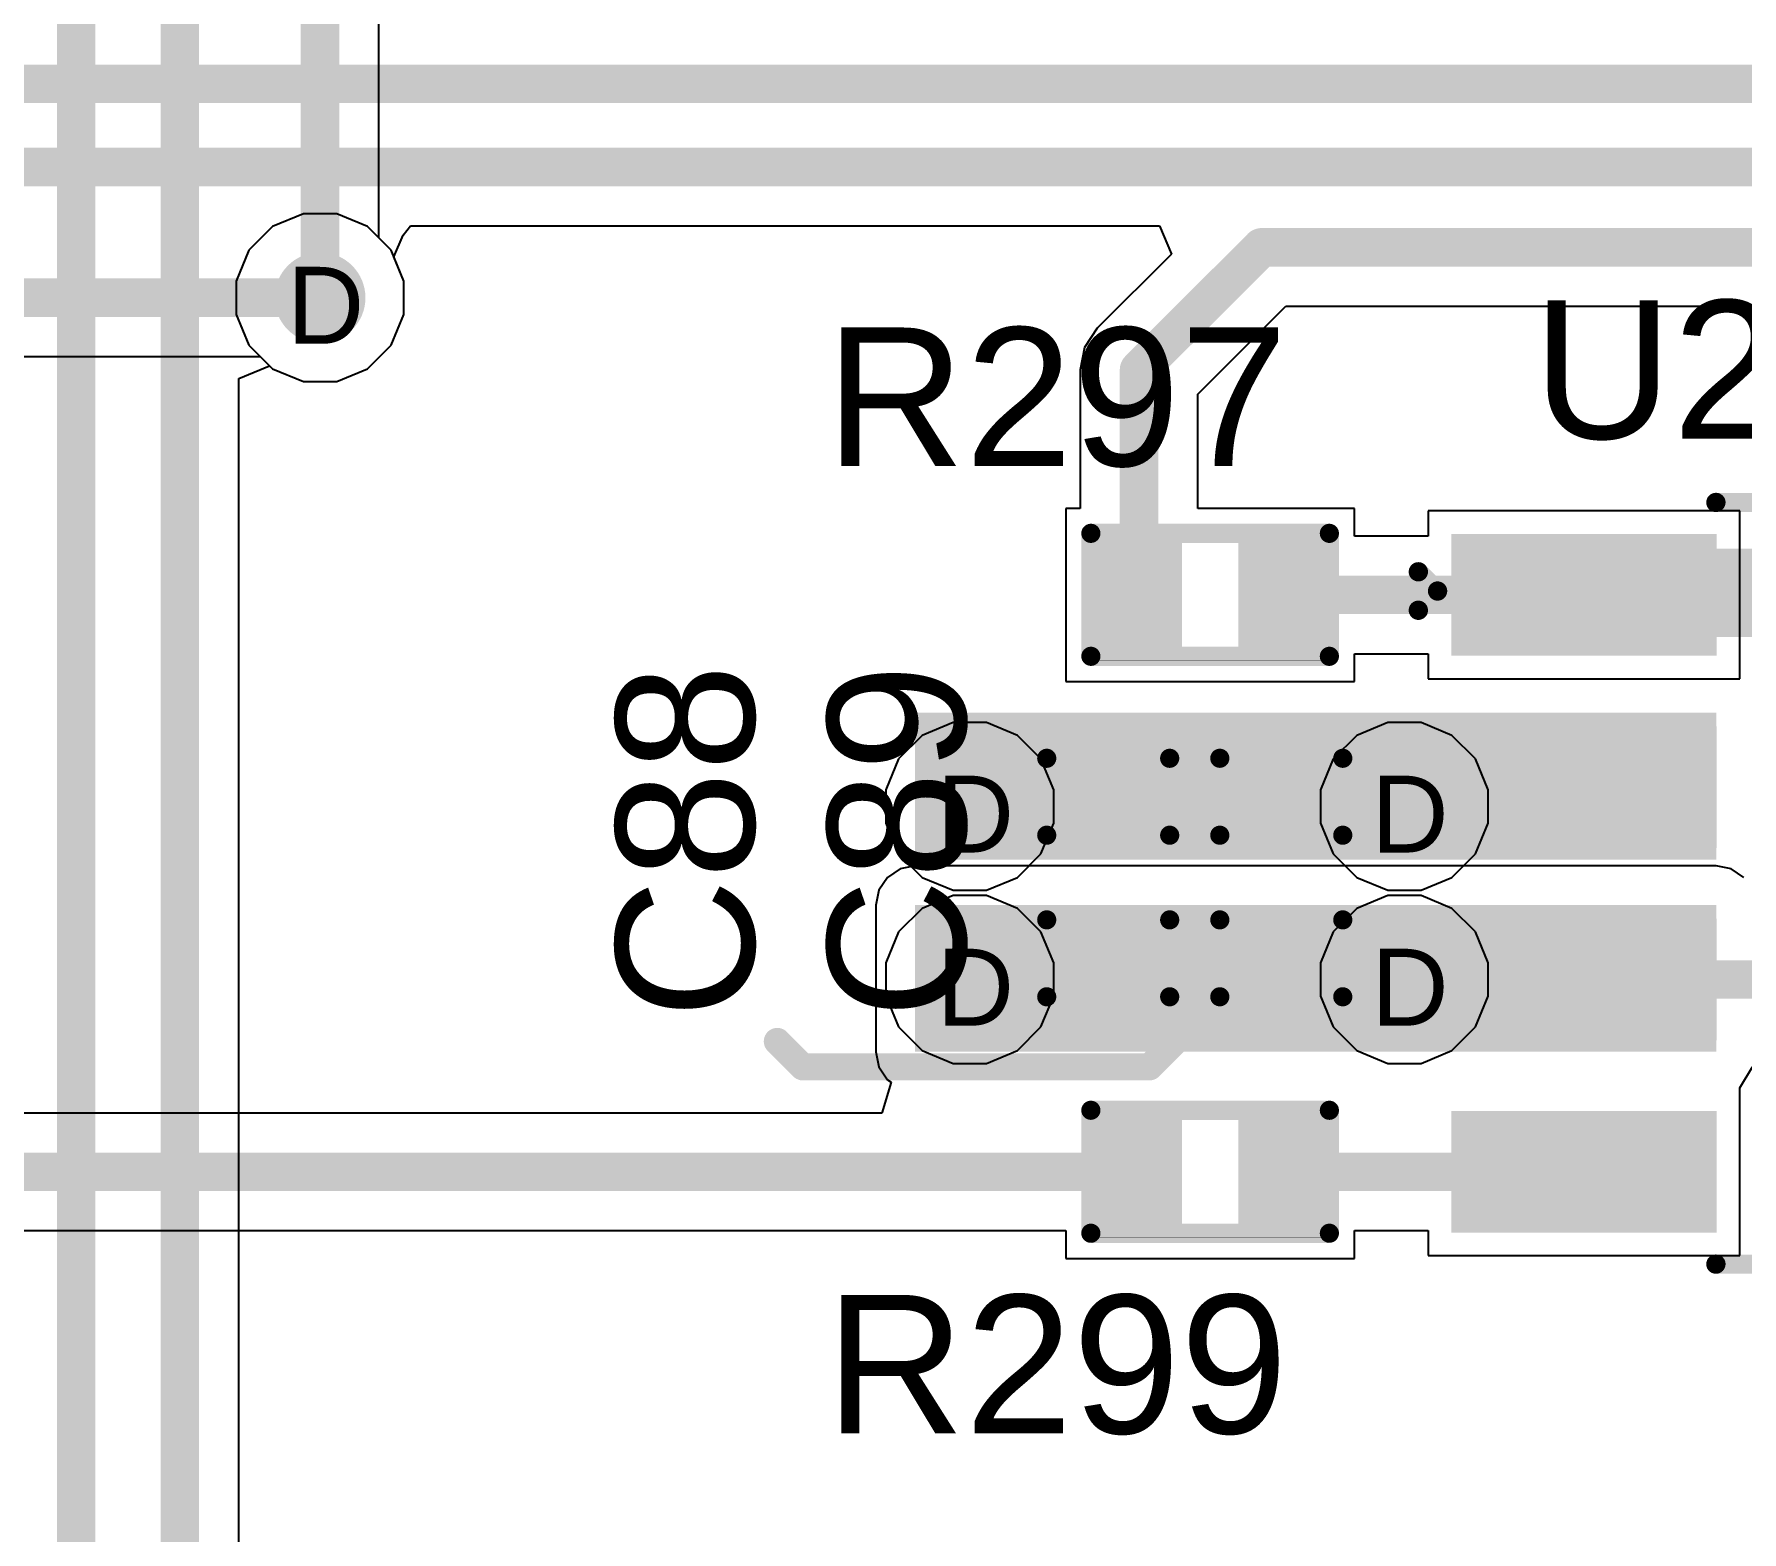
# Model space of a CAD drawing. Header units: inches. Extents: x -11 to 5428, y 0 to 5423.
# Drawn here: x 54.18 to 65.46, y 19.84 to 29.73 of the extents above; entities that cross this region are included whole.
import ezdxf

# ---------------------------------------------------------------- set-up
doc = ezdxf.new("R2010")
doc.units = ezdxf.units.IN
for name, color, linetype in [('Bottom Layer', 5, 'Continuous'), ('Drill Drawing', 1, 'Continuous'), ('GND', 16, 'Continuous'), ('PWR', 76, 'Continuous'), ('Top Layer', 1, 'Continuous'), ('Top Overlay', 2, 'Continuous'), ('Top Paste', 8, 'Continuous'), ('Top Solder', 216, 'Continuous'), ('Via Holes', 16, 'Continuous')]:
    doc.layers.add(name, color=color, linetype=linetype)
doc.styles.add('Arial', font='', dxfattribs={"height": 0.2})
doc.styles.get('Arial').set_extended_font_data('Arial')

# ---------------------------------------------------------------- blocks, each defined once
blk = doc.blocks.new('SOIC_8_0_154___3_90___W______185')
at = {"layer": 'Top Layer'}
for points in [[(-3.475, 1.605), (-3.475, 2.205), (-1.925, 2.205), (-1.925, 1.605)], [(1.925, 1.605), (1.925, 2.205), (3.475, 2.205), (3.475, 1.605)], [(-3.475, 0.335), (-3.475, 0.935), (-1.925, 0.935), (-1.925, 0.335)], [(1.925, 0.335), (1.925, 0.935), (3.475, 0.935), (3.475, 0.335)], [(-3.475, -0.935), (-3.475, -0.335), (-1.925, -0.335), (-1.925, -0.935)], [(1.925, -0.935), (1.925, -0.335), (3.475, -0.335), (3.475, -0.935)], [(-3.475, -2.205), (-3.475, -1.605), (-1.925, -1.605), (-1.925, -2.205)], [(1.925, -2.205), (1.925, -1.605), (3.475, -1.605), (3.475, -2.205)]]:
    blk.add_hatch(color=1, dxfattribs=at).paths.add_polyline_path(points)
at = {"layer": 'Top Overlay'}
blk.add_hatch(color=2, dxfattribs=at).paths.add_polyline_path([(-1.838, 1.626), (-1.483, 1.626), (-1.483, 2.21), (-1.838, 2.21)])
at = {"layer": 'Top Paste'}
for points in [[(-3.475, 1.605), (-3.475, 2.205), (-1.925, 2.205), (-1.925, 1.605)], [(1.925, 1.605), (1.925, 2.205), (3.475, 2.205), (3.475, 1.605)], [(-3.475, 0.335), (-3.475, 0.935), (-1.925, 0.935), (-1.925, 0.335)], [(1.925, 0.335), (1.925, 0.935), (3.475, 0.935), (3.475, 0.335)], [(-3.475, -0.935), (-3.475, -0.335), (-1.925, -0.335), (-1.925, -0.935)], [(1.925, -0.935), (1.925, -0.335), (3.475, -0.335), (3.475, -0.935)], [(-3.475, -2.205), (-3.475, -1.605), (-1.925, -1.605), (-1.925, -2.205)], [(1.925, -2.205), (1.925, -1.605), (3.475, -1.605), (3.475, -2.205)]]:
    blk.add_hatch(color=8, dxfattribs=at).paths.add_polyline_path(points)
at = {"layer": 'Top Solder'}
for points in [[(-3.577, 1.503), (-3.577, 2.307), (-1.823, 2.307), (-1.823, 1.503)], [(1.823, 1.503), (1.823, 2.307), (3.577, 2.307), (3.577, 1.503)], [(-3.577, 0.233), (-3.577, 1.037), (-1.823, 1.037), (-1.823, 0.233)], [(1.823, 0.233), (1.823, 1.037), (3.577, 1.037), (3.577, 0.233)], [(-3.577, -1.037), (-3.577, -0.233), (-1.823, -0.233), (-1.823, -1.037)], [(1.823, -1.037), (1.823, -0.233), (3.577, -0.233), (3.577, -1.037)], [(-3.577, -2.307), (-3.577, -1.503), (-1.823, -1.503), (-1.823, -2.307)], [(1.823, -2.307), (1.823, -1.503), (3.577, -1.503), (3.577, -2.307)]]:
    blk.add_hatch(color=216, dxfattribs=at).paths.add_polyline_path(points)
at = {"layer": 'Top Overlay'}
for points in [[(-1.829, 2.515, 0.127, 0.127, 0), (1.803, 2.515, 0.127, 0.127, 0)], [(-3.794, 1.803, 0.127, 0.127, 0), (-3.794, 2.057, 0.127, 0.127, 0)], [(-3.794, 2.057, 0.127, 0.127, 0), (-3.667, 1.93, 0.127, 0.127, 0)], [(-3.794, 1.803, 0.127, 0.127, 0), (-3.667, 1.93, 0.127, 0.127, 0)], [(-1.829, -2.515, 0.127, 0.127, 0), (1.803, -2.515, 0.127, 0.127, 0)]]:
    blk.add_lwpolyline(points, format="xyseb", dxfattribs=at)
for points in [[(-1.861, 2.515, 0.0635, 0.0635, 1), (-1.797, 2.515, 0.0635, 0.0635, 1)], [(1.772, 2.515, 0.0635, 0.0635, 1), (1.835, 2.515, 0.0635, 0.0635, 1)], [(-3.826, 2.057, 0.0635, 0.0635, 1), (-3.762, 2.057, 0.0635, 0.0635, 1)], [(-3.826, 2.057, 0.0635, 0.0635, 1), (-3.762, 2.057, 0.0635, 0.0635, 1)], [(-3.699, 1.93, 0.0635, 0.0635, 1), (-3.635, 1.93, 0.0635, 0.0635, 1)], [(-3.699, 1.93, 0.0635, 0.0635, 1), (-3.635, 1.93, 0.0635, 0.0635, 1)], [(-3.826, 1.803, 0.0635, 0.0635, 1), (-3.762, 1.803, 0.0635, 0.0635, 1)], [(-3.826, 1.803, 0.0635, 0.0635, 1), (-3.762, 1.803, 0.0635, 0.0635, 1)], [(-1.861, -2.515, 0.0635, 0.0635, 1), (-1.797, -2.515, 0.0635, 0.0635, 1)], [(1.772, -2.515, 0.0635, 0.0635, 1), (1.835, -2.515, 0.0635, 0.0635, 1)]]:
    blk.add_lwpolyline(points, format="xyseb", close=True, dxfattribs=at)
blk = doc.blocks.new('R___0402_190')
at = {"layer": 'Top Layer'}
for points in [[(-0.699, -0.318), (-0.699, 0.317), (-0.241, 0.317), (-0.241, -0.318)], [(0.241, -0.318), (0.241, 0.317), (0.698, 0.317), (0.698, -0.318)]]:
    blk.add_hatch(color=1, dxfattribs=at).paths.add_polyline_path(points)
at = {"layer": 'Top Paste'}
for points in [[(-0.699, -0.318), (-0.699, 0.317), (-0.241, 0.317), (-0.241, -0.318)], [(0.241, -0.318), (0.241, 0.317), (0.698, 0.317), (0.698, -0.318)]]:
    blk.add_hatch(color=8, dxfattribs=at).paths.add_polyline_path(points)
at = {"layer": 'Top Solder'}
for points in [[(-0.754, -0.373), (-0.754, 0.372), (-0.186, 0.372), (-0.186, -0.373)], [(0.186, -0.373), (0.186, 0.372), (0.753, 0.372), (0.753, -0.373)]]:
    blk.add_hatch(color=216, dxfattribs=at).paths.add_polyline_path(points)
at = {"layer": 'Top Overlay'}
for points in [[(-0.787, 0.406, 0.127, 0.127, 0), (0.787, 0.406, 0.127, 0.127, 0)], [(-0.787, -0.406, 0.127, 0.127, 0), (-0.787, 0.406, 0.127, 0.127, 0)], [(0.787, -0.406, 0.127, 0.127, 0), (0.787, 0.406, 0.127, 0.127, 0)], [(-0.787, -0.406, 0.127, 0.127, 0), (0.787, -0.406, 0.127, 0.127, 0)], [(-0.813, -0.432, 0.00323, 0.00323, 0), (0.813, -0.432, 0.00323, 0.00323, 0)]]:
    blk.add_lwpolyline(points, format="xyseb", dxfattribs=at)
for points in [[(-0.819, 0.406, 0.0635, 0.0635, 1), (-0.756, 0.406, 0.0635, 0.0635, 1)], [(-0.819, 0.406, 0.0635, 0.0635, 1), (-0.756, 0.406, 0.0635, 0.0635, 1)], [(0.756, 0.406, 0.0635, 0.0635, 1), (0.819, 0.406, 0.0635, 0.0635, 1)], [(0.756, 0.406, 0.0635, 0.0635, 1), (0.819, 0.406, 0.0635, 0.0635, 1)], [(-0.819, -0.406, 0.0635, 0.0635, 1), (-0.756, -0.406, 0.0635, 0.0635, 1)], [(-0.819, -0.406, 0.0635, 0.0635, 1), (-0.756, -0.406, 0.0635, 0.0635, 1)], [(-0.814, -0.432, 0.00161, 0.00161, 1), (-0.812, -0.432, 0.00161, 0.00161, 1)], [(0.756, -0.406, 0.0635, 0.0635, 1), (0.819, -0.406, 0.0635, 0.0635, 1)], [(0.756, -0.406, 0.0635, 0.0635, 1), (0.819, -0.406, 0.0635, 0.0635, 1)], [(0.812, -0.432, 0.00161, 0.00161, 1), (0.814, -0.432, 0.00161, 0.00161, 1)]]:
    blk.add_lwpolyline(points, format="xyseb", close=True, dxfattribs=at)
blk = doc.blocks.new('R___0402_192')
at = {"layer": 'Top Layer'}
for points in [[(-0.699, -0.318), (-0.699, 0.317), (-0.241, 0.317), (-0.241, -0.318)], [(0.241, -0.318), (0.241, 0.317), (0.698, 0.317), (0.698, -0.318)]]:
    blk.add_hatch(color=1, dxfattribs=at).paths.add_polyline_path(points)
at = {"layer": 'Top Paste'}
for points in [[(-0.699, -0.318), (-0.699, 0.317), (-0.241, 0.317), (-0.241, -0.318)], [(0.241, -0.318), (0.241, 0.317), (0.698, 0.317), (0.698, -0.318)]]:
    blk.add_hatch(color=8, dxfattribs=at).paths.add_polyline_path(points)
at = {"layer": 'Top Solder'}
for points in [[(-0.754, -0.373), (-0.754, 0.372), (-0.186, 0.372), (-0.186, -0.373)], [(0.186, -0.373), (0.186, 0.372), (0.753, 0.372), (0.753, -0.373)]]:
    blk.add_hatch(color=216, dxfattribs=at).paths.add_polyline_path(points)
at = {"layer": 'Top Overlay'}
for points in [[(-0.787, 0.406, 0.127, 0.127, 0), (0.787, 0.406, 0.127, 0.127, 0)], [(-0.787, -0.406, 0.127, 0.127, 0), (-0.787, 0.406, 0.127, 0.127, 0)], [(0.787, -0.406, 0.127, 0.127, 0), (0.787, 0.406, 0.127, 0.127, 0)], [(-0.787, -0.406, 0.127, 0.127, 0), (0.787, -0.406, 0.127, 0.127, 0)], [(-0.813, -0.432, 0.00323, 0.00323, 0), (0.813, -0.432, 0.00323, 0.00323, 0)]]:
    blk.add_lwpolyline(points, format="xyseb", dxfattribs=at)
for points in [[(-0.819, 0.406, 0.0635, 0.0635, 1), (-0.756, 0.406, 0.0635, 0.0635, 1)], [(-0.819, 0.406, 0.0635, 0.0635, 1), (-0.756, 0.406, 0.0635, 0.0635, 1)], [(0.756, 0.406, 0.0635, 0.0635, 1), (0.819, 0.406, 0.0635, 0.0635, 1)], [(0.756, 0.406, 0.0635, 0.0635, 1), (0.819, 0.406, 0.0635, 0.0635, 1)], [(-0.819, -0.406, 0.0635, 0.0635, 1), (-0.756, -0.406, 0.0635, 0.0635, 1)], [(-0.819, -0.406, 0.0635, 0.0635, 1), (-0.756, -0.406, 0.0635, 0.0635, 1)], [(-0.814, -0.432, 0.00161, 0.00161, 1), (-0.812, -0.432, 0.00161, 0.00161, 1)], [(0.756, -0.406, 0.0635, 0.0635, 1), (0.819, -0.406, 0.0635, 0.0635, 1)], [(0.756, -0.406, 0.0635, 0.0635, 1), (0.819, -0.406, 0.0635, 0.0635, 1)], [(0.812, -0.432, 0.00161, 0.00161, 1), (0.814, -0.432, 0.00161, 0.00161, 1)]]:
    blk.add_lwpolyline(points, format="xyseb", close=True, dxfattribs=at)
blk = doc.blocks.new('C___0402_196')
at = {"layer": 'Top Layer'}
for points in [[(-0.698, -0.318), (-0.698, 0.317), (-0.241, 0.317), (-0.241, -0.318)], [(0.241, -0.318), (0.241, 0.317), (0.699, 0.317), (0.699, -0.318)]]:
    blk.add_hatch(color=1, dxfattribs=at).paths.add_polyline_path(points)
at = {"layer": 'Top Paste'}
for points in [[(-0.698, -0.318), (-0.698, 0.317), (-0.241, 0.317), (-0.241, -0.318)], [(0.241, -0.318), (0.241, 0.317), (0.699, 0.317), (0.699, -0.318)]]:
    blk.add_hatch(color=8, dxfattribs=at).paths.add_polyline_path(points)
at = {"layer": 'Top Solder'}
for points in [[(-0.758, -0.378), (-0.758, 0.377), (-0.181, 0.377), (-0.181, -0.378)], [(0.181, -0.378), (0.181, 0.377), (0.759, 0.377), (0.759, -0.378)]]:
    blk.add_hatch(color=216, dxfattribs=at).paths.add_polyline_path(points)
at = {"layer": 'Top Overlay'}
for points in [[(-0.279, 0.406, 0.127, 0.127, 0), (-0.787, 0.406, 0.127, 0.127, 0)], [(-0.787, -0.406, 0.127, 0.127, 0), (-0.787, 0.406, 0.127, 0.127, 0)], [(0.787, 0.406, 0.127, 0.127, 0), (0.279, 0.406, 0.127, 0.127, 0)], [(0.787, -0.406, 0.127, 0.127, 0), (0.787, 0.406, 0.127, 0.127, 0)], [(-0.279, -0.406, 0.127, 0.127, 0), (-0.787, -0.406, 0.127, 0.127, 0)], [(0.787, -0.406, 0.127, 0.127, 0), (0.279, -0.406, 0.127, 0.127, 0)]]:
    blk.add_lwpolyline(points, format="xyseb", dxfattribs=at)
for points in [[(-0.819, 0.406, 0.0635, 0.0635, 1), (-0.756, 0.406, 0.0635, 0.0635, 1)], [(-0.819, 0.406, 0.0635, 0.0635, 1), (-0.756, 0.406, 0.0635, 0.0635, 1)], [(-0.311, 0.406, 0.0635, 0.0635, 1), (-0.248, 0.406, 0.0635, 0.0635, 1)], [(0.248, 0.406, 0.0635, 0.0635, 1), (0.311, 0.406, 0.0635, 0.0635, 1)], [(0.756, 0.406, 0.0635, 0.0635, 1), (0.819, 0.406, 0.0635, 0.0635, 1)], [(0.756, 0.406, 0.0635, 0.0635, 1), (0.819, 0.406, 0.0635, 0.0635, 1)], [(-0.819, -0.406, 0.0635, 0.0635, 1), (-0.756, -0.406, 0.0635, 0.0635, 1)], [(-0.819, -0.406, 0.0635, 0.0635, 1), (-0.756, -0.406, 0.0635, 0.0635, 1)], [(-0.311, -0.406, 0.0635, 0.0635, 1), (-0.248, -0.406, 0.0635, 0.0635, 1)], [(0.248, -0.406, 0.0635, 0.0635, 1), (0.311, -0.406, 0.0635, 0.0635, 1)], [(0.756, -0.406, 0.0635, 0.0635, 1), (0.819, -0.406, 0.0635, 0.0635, 1)], [(0.756, -0.406, 0.0635, 0.0635, 1), (0.819, -0.406, 0.0635, 0.0635, 1)]]:
    blk.add_lwpolyline(points, format="xyseb", close=True, dxfattribs=at)
blk = doc.blocks.new('C___0402_197')
at = {"layer": 'Top Layer'}
for points in [[(-0.698, -0.318), (-0.698, 0.317), (-0.241, 0.317), (-0.241, -0.318)], [(0.241, -0.318), (0.241, 0.317), (0.699, 0.317), (0.699, -0.318)]]:
    blk.add_hatch(color=1, dxfattribs=at).paths.add_polyline_path(points)
at = {"layer": 'Top Paste'}
for points in [[(-0.698, -0.318), (-0.698, 0.317), (-0.241, 0.317), (-0.241, -0.318)], [(0.241, -0.318), (0.241, 0.317), (0.699, 0.317), (0.699, -0.318)]]:
    blk.add_hatch(color=8, dxfattribs=at).paths.add_polyline_path(points)
at = {"layer": 'Top Solder'}
for points in [[(-0.758, -0.378), (-0.758, 0.377), (-0.181, 0.377), (-0.181, -0.378)], [(0.181, -0.378), (0.181, 0.377), (0.759, 0.377), (0.759, -0.378)]]:
    blk.add_hatch(color=216, dxfattribs=at).paths.add_polyline_path(points)
at = {"layer": 'Top Overlay'}
for points in [[(-0.279, 0.406, 0.127, 0.127, 0), (-0.787, 0.406, 0.127, 0.127, 0)], [(-0.787, -0.406, 0.127, 0.127, 0), (-0.787, 0.406, 0.127, 0.127, 0)], [(0.787, 0.406, 0.127, 0.127, 0), (0.279, 0.406, 0.127, 0.127, 0)], [(0.787, -0.406, 0.127, 0.127, 0), (0.787, 0.406, 0.127, 0.127, 0)], [(-0.279, -0.406, 0.127, 0.127, 0), (-0.787, -0.406, 0.127, 0.127, 0)], [(0.787, -0.406, 0.127, 0.127, 0), (0.279, -0.406, 0.127, 0.127, 0)]]:
    blk.add_lwpolyline(points, format="xyseb", dxfattribs=at)
for points in [[(-0.819, 0.406, 0.0635, 0.0635, 1), (-0.756, 0.406, 0.0635, 0.0635, 1)], [(-0.819, 0.406, 0.0635, 0.0635, 1), (-0.756, 0.406, 0.0635, 0.0635, 1)], [(-0.311, 0.406, 0.0635, 0.0635, 1), (-0.248, 0.406, 0.0635, 0.0635, 1)], [(0.248, 0.406, 0.0635, 0.0635, 1), (0.311, 0.406, 0.0635, 0.0635, 1)], [(0.756, 0.406, 0.0635, 0.0635, 1), (0.819, 0.406, 0.0635, 0.0635, 1)], [(0.756, 0.406, 0.0635, 0.0635, 1), (0.819, 0.406, 0.0635, 0.0635, 1)], [(-0.819, -0.406, 0.0635, 0.0635, 1), (-0.756, -0.406, 0.0635, 0.0635, 1)], [(-0.819, -0.406, 0.0635, 0.0635, 1), (-0.756, -0.406, 0.0635, 0.0635, 1)], [(-0.311, -0.406, 0.0635, 0.0635, 1), (-0.248, -0.406, 0.0635, 0.0635, 1)], [(0.248, -0.406, 0.0635, 0.0635, 1), (0.311, -0.406, 0.0635, 0.0635, 1)], [(0.756, -0.406, 0.0635, 0.0635, 1), (0.819, -0.406, 0.0635, 0.0635, 1)], [(0.756, -0.406, 0.0635, 0.0635, 1), (0.819, -0.406, 0.0635, 0.0635, 1)]]:
    blk.add_lwpolyline(points, format="xyseb", close=True, dxfattribs=at)

msp = doc.modelspace()

# ---------------------------------------------------------------- hatches: boundary and pattern name
at = {"layer": 'Bottom Layer'}
h = msp.add_hatch(color=5, dxfattribs=at)
edge = h.paths.add_edge_path()
edge.add_arc((56.069, 27.991), 0.3, 0, 360)
h = msp.add_hatch(color=5, dxfattribs=at)
edge = h.paths.add_edge_path()
edge.add_arc((60.36, 24.632), 0.3, 0, 360)
h = msp.add_hatch(color=5, dxfattribs=at)
edge = h.paths.add_edge_path()
edge.add_arc((63.23, 24.632), 0.3, 0, 360)
h = msp.add_hatch(color=5, dxfattribs=at)
edge = h.paths.add_edge_path()
edge.add_arc((60.36, 23.489), 0.3, 0, 360)
h = msp.add_hatch(color=5, dxfattribs=at)
edge = h.paths.add_edge_path()
edge.add_arc((63.23, 23.489), 0.3, 0, 360)
at = {"layer": 'GND'}
h = msp.add_hatch(color=16, dxfattribs=at)
edge = h.paths.add_edge_path()
edge.add_arc((56.069, 27.991), 0.3, 0, 360)
h = msp.add_hatch(color=16, dxfattribs=at)
edge = h.paths.add_edge_path()
edge.add_arc((60.36, 24.632), 0.3, 0, 360)
h = msp.add_hatch(color=16, dxfattribs=at)
edge = h.paths.add_edge_path()
edge.add_arc((63.23, 24.632), 0.3, 0, 360)
h = msp.add_hatch(color=16, dxfattribs=at)
edge = h.paths.add_edge_path()
edge.add_arc((60.36, 23.489), 0.3, 0, 360)
h = msp.add_hatch(color=16, dxfattribs=at)
edge = h.paths.add_edge_path()
edge.add_arc((63.23, 23.489), 0.3, 0, 360)
at = {"layer": 'PWR'}
h = msp.add_hatch(color=76, dxfattribs=at)
edge = h.paths.add_edge_path()
edge.add_arc((56.069, 27.991), 0.3, 0, 360)
h = msp.add_hatch(color=76, dxfattribs=at)
edge = h.paths.add_edge_path()
edge.add_arc((60.36, 24.632), 0.3, 0, 360)
h = msp.add_hatch(color=76, dxfattribs=at)
edge = h.paths.add_edge_path()
edge.add_arc((63.23, 24.632), 0.3, 0, 360)
h = msp.add_hatch(color=76, dxfattribs=at)
edge = h.paths.add_edge_path()
edge.add_arc((60.36, 23.489), 0.3, 0, 360)
h = msp.add_hatch(color=76, dxfattribs=at)
edge = h.paths.add_edge_path()
edge.add_arc((63.23, 23.489), 0.3, 0, 360)
at = {"layer": 'Top Layer'}
h = msp.add_hatch(color=1, dxfattribs=at)
edge = h.paths.add_edge_path()
edge.add_arc((56.069, 27.991), 0.3, 0, 360)
for points in [[(65.289, 25.25), (59.999, 25.25), (59.999, 24.281), (65.289, 24.281)], [(65.289, 23.98), (59.999, 23.98), (59.999, 23.011), (65.289, 23.011)]]:
    msp.add_hatch(color=1, dxfattribs=at).paths.add_polyline_path(points)
h = msp.add_hatch(color=1, dxfattribs=at)
edge = h.paths.add_edge_path()
edge.add_arc((60.36, 24.632), 0.3, 0, 360)
h = msp.add_hatch(color=1, dxfattribs=at)
edge = h.paths.add_edge_path()
edge.add_arc((63.23, 24.632), 0.3, 0, 360)
h = msp.add_hatch(color=1, dxfattribs=at)
edge = h.paths.add_edge_path()
edge.add_arc((60.36, 23.489), 0.3, 0, 360)
h = msp.add_hatch(color=1, dxfattribs=at)
edge = h.paths.add_edge_path()
edge.add_arc((63.23, 23.489), 0.3, 0, 360)
at = {"layer": 'Via Holes'}
h = msp.add_hatch(color=7, dxfattribs=at)
edge = h.paths.add_edge_path()
edge.add_arc((56.069, 27.991), 0.15, 0, 360)
h = msp.add_hatch(color=7, dxfattribs=at)
edge = h.paths.add_edge_path()
edge.add_arc((60.36, 24.632), 0.15, 0, 360)
h = msp.add_hatch(color=7, dxfattribs=at)
edge = h.paths.add_edge_path()
edge.add_arc((63.23, 24.632), 0.15, 0, 360)
h = msp.add_hatch(color=7, dxfattribs=at)
edge = h.paths.add_edge_path()
edge.add_arc((60.36, 23.489), 0.15, 0, 360)
h = msp.add_hatch(color=7, dxfattribs=at)
edge = h.paths.add_edge_path()
edge.add_arc((63.23, 23.489), 0.15, 0, 360)

# ---------------------------------------------------------------- linework, layer by layer
at = {"layer": 'Bottom Layer'}
for p, q in [((56.458, 28.386), (56.458, 33.897)), ((56.539, 28.305), (56.458, 28.386)), ((56.623, 28.101), (56.539, 28.305)), ((56.623, 27.881), (56.623, 28.101)), ((56.539, 27.677), (56.623, 27.881)), ((56.383, 27.522), (56.539, 27.677)), ((55.532, 27.458), (55.735, 27.542)), ((55.735, 27.542), (55.755, 27.522)), ((55.755, 27.522), (55.959, 27.437)), ((56.179, 27.437), (56.383, 27.522)), ((55.532, 18.003), (55.532, 27.458)), ((55.959, 27.437), (56.179, 27.437)), ((60.25, 24.043), (60.046, 23.958)), ((60.47, 24.043), (60.25, 24.043)), ((60.674, 23.958), (60.47, 24.043)), ((63.12, 24.043), (62.916, 23.958)), ((63.34, 24.043), (63.12, 24.043)), ((63.544, 23.958), (63.34, 24.043)), ((60.046, 23.958), (59.89, 23.803)), ((60.829, 23.803), (60.674, 23.958)), ((62.916, 23.958), (62.76, 23.803)), ((63.7, 23.803), (63.544, 23.958)), ((59.89, 23.803), (59.806, 23.599)), ((60.914, 23.599), (60.829, 23.803)), ((62.76, 23.803), (62.676, 23.599)), ((63.784, 23.599), (63.7, 23.803)), ((59.806, 23.599), (59.806, 23.379)), ((60.914, 23.379), (60.914, 23.599)), ((62.676, 23.599), (62.676, 23.379)), ((63.784, 23.379), (63.784, 23.599)), ((59.806, 23.379), (59.89, 23.175)), ((60.829, 23.175), (60.914, 23.379)), ((62.676, 23.379), (62.76, 23.175)), ((63.7, 23.175), (63.784, 23.379)), ((59.89, 23.175), (60.046, 23.019)), ((60.674, 23.019), (60.829, 23.175)), ((62.76, 23.175), (62.916, 23.019)), ((63.544, 23.019), (63.7, 23.175)), ((60.046, 23.019), (60.25, 22.935)), ((60.47, 22.935), (60.674, 23.019)), ((62.916, 23.019), (63.12, 22.935)), ((63.34, 22.935), (63.544, 23.019)), ((60.25, 22.935), (60.47, 22.935)), ((63.12, 22.935), (63.34, 22.935))]:
    msp.add_line(p, q, dxfattribs=at)
for points in [[(55.143, 17.842, 0.254, 0.254, 0), (55.143, 73.33, 0.254, 0.254, 0)], [(54.458, 17.558, 0.254, 0.254, 0), (54.458, 72.492, 0.254, 0.254, 0)], [(56.069, 27.991, 0.254, 0.254, 0), (56.069, 34.058, 0.254, 0.254, 0)]]:
    msp.add_lwpolyline(points, format="xyseb", dxfattribs=at)
msp.add_lwpolyline([(56.006, 27.991, 0.127, 0.127, 1), (56.133, 27.991, 0.127, 0.127, 1)], format="xyseb", close=True, dxfattribs=at)
at = {"layer": 'GND'}
for p, q in [((55.959, 28.545), (55.755, 28.461)), ((56.179, 28.545), (55.959, 28.545)), ((56.383, 28.461), (56.179, 28.545)), ((55.755, 28.461), (55.599, 28.305)), ((56.539, 28.305), (56.383, 28.461)), ((55.599, 28.305), (55.515, 28.101)), ((56.623, 28.101), (56.539, 28.305)), ((55.515, 28.101), (55.515, 27.881)), ((56.623, 27.881), (56.623, 28.101)), ((55.515, 27.881), (55.599, 27.677)), ((56.539, 27.677), (56.623, 27.881)), ((55.599, 27.677), (55.755, 27.522)), ((56.383, 27.522), (56.539, 27.677)), ((55.755, 27.522), (55.959, 27.437)), ((56.179, 27.437), (56.383, 27.522)), ((55.959, 27.437), (56.179, 27.437)), ((60.25, 24.043), (60.046, 23.958)), ((60.47, 24.043), (60.25, 24.043)), ((60.674, 23.958), (60.47, 24.043)), ((63.12, 24.043), (62.916, 23.958)), ((63.34, 24.043), (63.12, 24.043)), ((63.544, 23.958), (63.34, 24.043)), ((60.046, 23.958), (59.89, 23.803)), ((60.829, 23.803), (60.674, 23.958)), ((62.916, 23.958), (62.76, 23.803)), ((63.7, 23.803), (63.544, 23.958)), ((59.89, 23.803), (59.806, 23.599)), ((60.914, 23.599), (60.829, 23.803)), ((62.76, 23.803), (62.676, 23.599)), ((63.784, 23.599), (63.7, 23.803)), ((59.806, 23.599), (59.806, 23.379)), ((60.914, 23.379), (60.914, 23.599)), ((62.676, 23.599), (62.676, 23.379)), ((63.784, 23.379), (63.784, 23.599)), ((59.806, 23.379), (59.89, 23.175)), ((60.829, 23.175), (60.914, 23.379)), ((62.676, 23.379), (62.76, 23.175)), ((63.7, 23.175), (63.784, 23.379)), ((59.89, 23.175), (60.046, 23.019)), ((60.674, 23.019), (60.829, 23.175)), ((62.76, 23.175), (62.916, 23.019)), ((63.544, 23.019), (63.7, 23.175)), ((60.046, 23.019), (60.25, 22.935)), ((60.47, 22.935), (60.674, 23.019)), ((62.916, 23.019), (63.12, 22.935)), ((63.34, 22.935), (63.544, 23.019)), ((60.25, 22.935), (60.47, 22.935)), ((63.12, 22.935), (63.34, 22.935))]:
    msp.add_line(p, q, dxfattribs=at)
at = {"layer": 'PWR'}
for p, q in [((55.959, 28.545), (55.755, 28.461)), ((56.179, 28.545), (55.959, 28.545)), ((56.383, 28.461), (56.179, 28.545)), ((55.755, 28.461), (55.599, 28.305)), ((56.539, 28.305), (56.383, 28.461)), ((55.599, 28.305), (55.515, 28.101)), ((56.623, 28.101), (56.539, 28.305)), ((55.515, 28.101), (55.515, 27.881)), ((56.623, 27.881), (56.623, 28.101)), ((55.515, 27.881), (55.599, 27.677)), ((56.539, 27.677), (56.623, 27.881)), ((55.599, 27.677), (55.755, 27.522)), ((56.383, 27.522), (56.539, 27.677)), ((55.755, 27.522), (55.959, 27.437)), ((56.179, 27.437), (56.383, 27.522)), ((55.959, 27.437), (56.179, 27.437)), ((60.25, 25.186), (60.046, 25.101)), ((60.47, 25.186), (60.25, 25.186)), ((60.674, 25.101), (60.47, 25.186)), ((63.12, 25.186), (62.916, 25.101)), ((63.34, 25.186), (63.12, 25.186)), ((63.544, 25.101), (63.34, 25.186)), ((60.046, 25.101), (59.89, 24.946)), ((60.829, 24.946), (60.674, 25.101)), ((62.916, 25.101), (62.76, 24.946)), ((63.7, 24.946), (63.544, 25.101)), ((59.89, 24.946), (59.806, 24.742)), ((60.914, 24.742), (60.829, 24.946)), ((62.76, 24.946), (62.676, 24.742)), ((63.784, 24.742), (63.7, 24.946)), ((59.806, 24.742), (59.806, 24.522)), ((60.914, 24.522), (60.914, 24.742)), ((62.676, 24.742), (62.676, 24.522)), ((63.784, 24.522), (63.784, 24.742)), ((59.806, 24.522), (59.89, 24.318)), ((60.829, 24.318), (60.914, 24.522)), ((62.676, 24.522), (62.76, 24.318)), ((63.7, 24.318), (63.784, 24.522)), ((59.89, 24.318), (60.046, 24.162)), ((60.674, 24.162), (60.829, 24.318)), ((62.76, 24.318), (62.916, 24.162)), ((63.544, 24.162), (63.7, 24.318)), ((60.046, 24.162), (60.25, 24.078)), ((60.47, 24.078), (60.674, 24.162)), ((62.916, 24.162), (63.12, 24.078)), ((63.34, 24.078), (63.544, 24.162)), ((60.25, 24.078), (60.47, 24.078)), ((63.12, 24.078), (63.34, 24.078))]:
    msp.add_line(p, q, dxfattribs=at)
at = {"layer": 'Top Layer'}
for p, q in [((56.618, 28.405), (56.666, 28.465)), ((56.666, 28.465), (61.613, 28.465)), ((61.613, 28.465), (61.691, 28.278)), ((56.557, 28.262), (56.618, 28.405)), ((56.623, 28.101), (56.557, 28.262)), ((61.691, 28.278), (61.202, 27.789)), ((56.623, 27.881), (56.623, 28.101)), ((56.539, 27.677), (56.623, 27.881)), ((61.866, 27.354), (62.448, 27.936)), ((62.448, 27.936), (69.763, 27.936)), ((61.202, 27.789), (61.118, 27.663)), ((56.383, 27.522), (56.539, 27.677)), ((61.118, 27.663), (61.089, 27.515)), ((53.78, 27.603), (55.674, 27.603)), ((55.674, 27.603), (55.755, 27.522)), ((55.755, 27.522), (55.959, 27.437)), ((56.179, 27.437), (56.383, 27.522)), ((55.959, 27.437), (56.179, 27.437)), ((61.089, 27.515), (61.089, 26.6)), ((61.866, 26.6), (61.866, 27.354)), ((61.089, 26.6), (60.995, 26.6)), ((60.995, 26.6), (60.995, 25.457)), ((62.9, 26.6), (61.866, 26.6)), ((62.9, 26.417), (62.9, 26.6)), ((65.445, 26.583), (63.387, 26.583)), ((63.387, 26.583), (63.387, 26.417)), ((65.445, 25.475), (65.445, 26.583)), ((63.387, 26.417), (62.9, 26.417)), ((62.9, 25.457), (62.9, 25.64)), ((62.9, 25.64), (63.387, 25.64)), ((63.387, 25.64), (63.387, 25.475)), ((60.995, 25.457), (62.9, 25.457)), ((63.387, 25.475), (65.445, 25.475)), ((59.816, 24.163), (59.759, 24.079)), ((59.9, 24.219), (59.816, 24.163)), ((59.999, 24.239), (59.9, 24.219)), ((65.289, 24.239), (59.999, 24.239)), ((65.388, 24.219), (65.289, 24.239)), ((65.472, 24.163), (65.388, 24.219)), ((59.759, 24.079), (59.74, 23.98)), ((59.74, 23.98), (59.74, 23.011)), ((59.74, 23.011), (59.759, 22.912)), ((59.759, 22.912), (59.816, 22.827)), ((65.445, 22.773), (65.528, 22.912)), ((59.841, 22.81), (59.779, 22.607)), ((59.816, 22.827), (59.841, 22.81)), ((65.445, 21.665), (65.445, 22.773)), ((59.779, 22.607), (53.716, 22.607)), ((53.716, 21.83), (60.995, 21.83)), ((60.995, 21.83), (60.995, 21.647)), ((62.9, 21.647), (62.9, 21.83)), ((62.9, 21.83), (63.387, 21.83)), ((63.387, 21.83), (63.387, 21.665)), ((63.387, 21.665), (65.445, 21.665)), ((60.995, 21.647), (62.9, 21.647))]:
    msp.add_line(p, q, dxfattribs=at)
for points in [[(47.082, 29.404, 0.254, 0.254, 0), (137.154, 29.404, 0.254, 0.254, 0)], [(53.314, 28.854, 0.254, 0.254, 0), (137.543, 28.854, 0.254, 0.254, 0)], [(61.477, 27.515, 0.254, 0.254, 0), (62.287, 28.324, 0.254, 0.254, 0)], [(62.287, 28.324, 0.254, 0.254, 0), (138.24, 28.324, 0.254, 0.254, 0)], [(53.619, 27.991, 0.254, 0.254, 0), (56.069, 27.991, 0.254, 0.254, 0)], [(61.477, 26.029, 0.254, 0.254, 0), (61.477, 27.515, 0.254, 0.254, 0)], [(62.417, 26.029, 0.254, 0.254, 0), (64.416, 26.029, 0.254, 0.254, 0)], [(64.416, 23.489, 0.254, 0.254, 0), (65.949, 23.489, 0.254, 0.254, 0)], [(53.321, 22.219, 0.254, 0.254, 0), (61.477, 22.219, 0.254, 0.254, 0)], [(62.417, 22.219, 0.254, 0.254, 0), (64.416, 22.219, 0.254, 0.254, 0)]]:
    msp.add_lwpolyline(points, format="xyseb", dxfattribs=at)
for points in [[(62.223, 28.324, 0.127, 0.127, 1), (62.35, 28.324, 0.127, 0.127, 1)], [(62.223, 28.324, 0.127, 0.127, 1), (62.35, 28.324, 0.127, 0.127, 1)], [(56.006, 27.991, 0.127, 0.127, 1), (56.133, 27.991, 0.127, 0.127, 1)], [(61.414, 27.515, 0.127, 0.127, 1), (61.541, 27.515, 0.127, 0.127, 1)], [(61.414, 27.515, 0.127, 0.127, 1), (61.541, 27.515, 0.127, 0.127, 1)], [(61.414, 26.029, 0.127, 0.127, 1), (61.541, 26.029, 0.127, 0.127, 1)], [(62.353, 26.029, 0.127, 0.127, 1), (62.48, 26.029, 0.127, 0.127, 1)], [(64.352, 26.029, 0.127, 0.127, 1), (64.479, 26.029, 0.127, 0.127, 1)], [(64.352, 23.489, 0.127, 0.127, 1), (64.479, 23.489, 0.127, 0.127, 1)], [(61.414, 22.219, 0.127, 0.127, 1), (61.541, 22.219, 0.127, 0.127, 1)], [(62.353, 22.219, 0.127, 0.127, 1), (62.48, 22.219, 0.127, 0.127, 1)], [(64.352, 22.219, 0.127, 0.127, 1), (64.479, 22.219, 0.127, 0.127, 1)]]:
    msp.add_lwpolyline(points, format="xyseb", close=True, dxfattribs=at)
at = {"layer": 'Top Overlay'}
for points in [[(61.547, 22.911, 0.178, 0.178, 0), (62.011, 23.375, 0.178, 0.178, 0)], [(59.088, 23.08, 0.178, 0.178, 0), (59.258, 22.911, 0.178, 0.178, 0)], [(59.258, 22.911, 0.178, 0.178, 0), (61.547, 22.911, 0.178, 0.178, 0)]]:
    msp.add_lwpolyline(points, format="xyseb", dxfattribs=at)
for points in [[(61.966, 23.375, 0.0889, 0.0889, 1), (62.055, 23.375, 0.0889, 0.0889, 1)], [(59.044, 23.08, 0.0889, 0.0889, 1), (59.133, 23.08, 0.0889, 0.0889, 1)], [(59.213, 22.911, 0.0889, 0.0889, 1), (59.302, 22.911, 0.0889, 0.0889, 1)], [(59.213, 22.911, 0.0889, 0.0889, 1), (59.302, 22.911, 0.0889, 0.0889, 1)], [(61.502, 22.911, 0.0889, 0.0889, 1), (61.591, 22.911, 0.0889, 0.0889, 1)], [(61.502, 22.911, 0.0889, 0.0889, 1), (61.591, 22.911, 0.0889, 0.0889, 1)]]:
    msp.add_lwpolyline(points, format="xyseb", close=True, dxfattribs=at)

# ---------------------------------------------------------------- block references
for name, p in [('SOIC_8_0_154___3_90___W______185', (67.116, 24.124)), ('R___0402_192', (61.947, 26.029)), ('R___0402_190', (61.947, 22.219))]:
    msp.add_blockref(name, p)
at = {"rotation": 270}
for name, p in [('C___0402_196', (61.274, 24.162)), ('C___0402_197', (62.417, 24.162))]:
    msp.add_blockref(name, p, dxfattribs=at)

# ---------------------------------------------------------------- texts
at = {"layer": 'Drill Drawing', "style": 'Arial'}
for p in [(55.849, 27.687), (60.14, 24.327), (63.01, 24.327), (60.14, 23.184), (63.01, 23.184)]:
    msp.add_text('D', height=0.508, dxfattribs=at).set_placement(p)
at = {"layer": 'Top Overlay', "style": 'Arial'}
for s, p in [('U23', (64.078, 27.06)), ('R297', (59.406, 26.88)), ('R299', (59.406, 20.491))]:
    msp.add_text(s, height=0.9144, dxfattribs=at).set_placement(p)
for s, p in [('C88', (58.937, 23.23)), ('C89', (60.334, 23.23))]:
    msp.add_text(s, height=0.9144, rotation=90, dxfattribs=at).set_placement(p)

doc.saveas('drawing.dxf')
